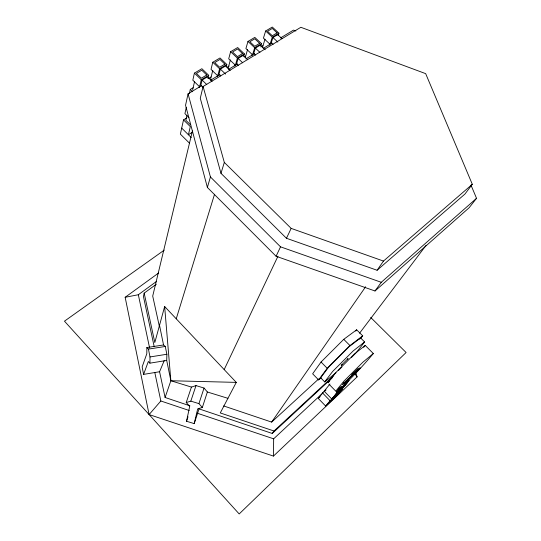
<?xml version="1.0" encoding="UTF-8"?>
<svg xmlns="http://www.w3.org/2000/svg" width="541" height="541" viewBox="0 0 541 541"><rect width="100%" height="100%" fill="white"/><g stroke="black" fill="none" stroke-linecap="round" stroke-linejoin="round"><path stroke-width="0.81" d="M189.891 405.804L165.093 397.479L170.861 380.742L166.709 360.441L166.871 354.26L165.276 346.47L163.544 344.962L146.861 347.559L146.807 353.746L142.148 366.913L143.588 374.392L159.575 371.741L164.336 360.34M166.709 360.441L149.925 363.16L149.999 356.945L148.45 349.101L146.861 347.559M158.621 272.989L125.154 297.293L149.113 414.562L273.455 456.083L273.658 438.825L322.984 392.827M199.088 408.678L194.205 423.61L186.53 421.25L189.702 406.372L186.226 402.531L191.433 387.085L196.011 385.591L204.038 388.059L207.372 391.995L227.93 398.325M156.363 284.194L144.177 293.134L143.439 296.495L154.138 346.389M201.786 85.539L188.072 93.83L185.549 105.258L207.379 187.443L276.086 256.258L375.008 290.984L469.182 207.69L476.533 198.31L470.981 185.103M186.909 117.796L183.521 119.906L180.363 134.121L189.627 143.311M186.307 107.361L184.921 113.61L188.931 117.553M189.384 93.505L190.297 89.414L193.123 87.71M194.408 73.109L192.819 80.224L199.629 86.817L201.286 79.757L208.711 75.3L201.854 68.7L194.408 73.109L201.286 79.757M186.888 115.517L185.82 120.23L190.432 124.775M192.697 89.772L194.618 81.292M199.169 87.581L199.528 86.053M212.126 81.326L207.467 76.842L202.104 80.061L200.867 85.289L203.179 87.534M194.205 423.61L197.695 408.834L202.334 407.488L207.372 391.995M192.413 130.949L152.711 296.069L159.338 326.237M203.098 86.499L200.271 98.252L220.978 173.316L286.466 238.277L377.091 270.257L464.895 194.091L472.313 184.298L425.672 73.644L300.85 27.287L203.098 86.499L224.326 162.428L291.159 228.39L383.474 261.06L472.313 184.298M207.947 78.445L208.711 75.3M212.769 62.249L211.017 69.376L217.766 75.855L219.599 68.775L226.814 64.447L220.004 57.968L212.769 62.249L219.599 68.775M212.755 70.445L210.645 78.945L211.842 80.102M217.232 76.66L217.631 75.118M230.195 70.377L225.57 65.975L220.363 69.099L218.997 74.34L220.721 75.99M226.185 66.807L226.814 64.447M230.615 51.693L228.708 58.834L235.403 65.191L237.391 58.103L244.404 53.897L237.655 47.534L230.615 51.693L237.391 58.103M228.092 68.416L230.392 59.902M333.811 375.603L274.01 431.001L220.275 412.945L236.275 382.386L164.647 306.524L154.814 342.541L144.177 293.134M234.801 66.036L235.227 64.494M247.758 59.733L243.173 55.405L238.108 58.448L236.627 63.696L238.338 65.319M243.72 56.264L244.404 53.897M247.967 41.434L245.912 48.575L252.559 54.824L254.689 47.73L261.513 43.638L254.811 37.39L247.967 41.434L254.689 47.73M207.379 187.443L210.429 176.954L188.072 93.83M245.296 57.393L247.548 49.65M251.883 55.703L252.343 54.161M265.212 49.738L260.289 45.133L255.359 48.095L253.776 53.343L255.609 55.067M176.238 318.805L214.54 194.26M220.978 173.316L224.326 162.428M260.782 46.005L261.513 43.638M265.645 30.979L263.44 38.127L270.033 44.267L272.312 37.167L278.94 33.19L272.299 27.05L265.645 30.979L272.312 37.167M262.371 47.73L265.029 39.202M269.29 45.173L269.783 43.632M281.996 38.621L277.722 34.671L272.935 37.545L271.244 42.8L273.063 44.49M278.162 35.557L278.94 33.19M202.334 407.488L198.926 403.627L204.038 388.059M186.53 421.25L188.025 416.759M186.226 402.531L190.817 401.131L196.011 385.591M143.588 374.392L148.329 361.496L149.925 363.16M276.086 256.258L280.522 246.831L210.429 176.954M346.565 380.742L346.078 381.202M224.19 369.577L277.979 256.17M286.466 238.277L291.159 228.39M349.729 377.719L348.593 378.876L349.797 377.638M346.321 380.905L346.801 380.479M350.568 376.894L350.838 376.577L349.053 378.463L350.534 376.861M350.149 377.429L350.913 376.509M343.785 383.217L342.602 384.529L346.869 380.397M223.643 405.933L271.636 422.095L365.635 286.75M377.091 270.257L383.474 261.06M360.786 338.314L362.7 335.833L356.661 329.8L343.758 339.322L321.056 362.01L312.637 373.79L318.588 379.91L321.124 377.916M198.689 408.759L272.238 433.456L274.01 431.001M375.008 290.984L381.277 282.294L476.533 198.31M318.588 379.91L327.21 368.293L349.959 345.564L362.7 335.833M355.728 331.058L356.661 329.8M344.002 383.069L343.278 383.833L344.732 382.338M344.928 382.338L345.368 381.79M359.549 333.215L426.159 245.242M324.681 381.892L332.634 371.464L353.172 350.933L364.62 341.973L360.59 337.936L349.04 346.774L328.529 367.271L320.698 377.801L324.681 381.892L335.961 372.844M346.078 381.189L348.938 378.369L344.955 382.318M359.637 339.18L360.59 337.936M344.732 382.386L344.299 382.927L345.368 381.784M347.376 359.42L348.093 358.494L341.215 365.371L342.223 364.566M354.227 373.412C355.295 372.33 351.488 376.462 354.193 373.425M355.363 372.404L354.139 373.628L354.984 372.756M325.662 406.075L330.057 400.712L342.243 389.189L337.706 394.673L325.662 406.075L318.257 398.413L329.949 384.056M356.025 352.915L364.62 341.973M363.708 347.329L365.229 345.415L373.337 353.53C361.956 367.163 349.729 380.046 336.691 392.103L328.914 384.117M336.691 392.103L341.587 386.118L336.103 390.751L343.805 381.277L362.916 362.179L373.337 353.53M340.289 388.715L331.816 399.048L324.289 391.292M347.985 379.43L347.315 380.113L347.789 379.681M351.677 375.968L353.09 374.467L350.798 376.807L351.954 375.528L351.285 376.353L351.792 375.914M340.519 390.818L349.182 380.323M357.736 370.145L360.15 367.833L355.755 372.127L357.689 370.172M359.535 368.441L359.285 368.834L359.609 368.401M149.113 414.562L160.839 400.989L154.807 372.533M348.1 379.275L348.363 378.964L347.552 379.741M338.355 370.571L341.892 367.041M351.312 357.621L355.437 353.503M332.255 398.764C333.75 397.371 330.362 400.759 331.471 399.549M333.506 397.581C335.001 396.188 331.606 399.589 332.722 398.365M334.757 396.397C336.401 394.883 332.526 398.71 333.973 397.182M336.008 395.221C337.496 393.889 333.953 397.324 335.224 395.998M337.253 394.044C338.652 392.786 335.21 396.134 336.468 394.822M357.29 370.659L357.547 370.369L357.283 370.713M344.056 382.967L344.346 382.649L343.657 383.38M273.455 456.083L357.107 376.881L355.586 372.08M339.741 389.378L348.627 380.999M339.2 390.041L348.073 381.669M338.659 390.697L347.511 382.345M338.125 391.353L346.964 383.014L337.584 392.009M337.05 392.665L345.875 384.333M335.988 393.956L345.334 384.989M335.461 394.599L344.252 386.301M334.933 395.241L343.711 386.95M334.406 395.884L343.177 387.606M333.885 396.519L342.642 388.249M333.364 397.155L342.108 388.898M332.843 397.791L341.574 389.54M318.257 398.413L320.069 396.722M324.215 391.677L326.061 389.953M272.238 433.456L332.194 377.868M271.636 422.095L318.683 378.937M329.334 381.527L328.089 382.528L335.562 372.864L354.619 353.821L365.229 345.415M125.154 297.293L138.334 294.737L156.626 281.354M164.275 250.098L64.467 321.171L239.19 513.95L406.102 352.509L370.693 317.439M192.42 132.2L188.41 134.743L190.324 126.614L183.521 119.906M210.456 80.298L219.916 74.557M228.505 69.39L237.492 63.933M245.837 58.915L254.588 53.6M263.169 48.44L272.008 43.07M280.502 37.965L293.499 30.107L295.873 30.986M208.278 78.587L211.031 76.93M227.112 67.246L229.114 66.043M244.221 56.947L245.655 56.088M260.83 46.945L262.919 45.687M149.999 356.945L166.871 354.26M148.45 349.101L165.276 346.47M164.647 306.524L170.861 380.742L236.275 382.386M170.861 380.742L191.433 387.085M190.817 401.131L198.926 403.627M160.839 400.989L189.228 410.511M197.188 413.182L273.658 438.825M280.522 246.831L381.277 282.294M272.935 37.545L277.831 42.083M255.359 48.095L259.917 52.362M238.108 58.448L242.699 62.797M220.363 69.099L225.57 74.083M202.104 80.061L206.77 84.572M190.297 89.414L192.677 91.733M181.702 128.102L191.216 137.529M343.758 339.322L349.959 345.564M321.056 362.01L327.21 368.293M322.524 392.935L330.057 400.712M354.612 373.54L357.107 376.881M159.575 371.741L165.093 397.479M138.334 294.737L149.607 347.964M159.521 325.297L163.544 344.962M356.336 371.356L354.578 373.189L356.336 371.356M352.739 373.797L351.271 375.589L358.176 368.685L352.739 373.797M206.736 74.996L201.367 78.215L196.397 73.414L201.773 70.222L206.736 74.996M224.873 64.142L219.653 67.267L214.723 62.553L219.95 59.456L224.873 64.142M242.496 53.593L237.425 56.629L232.535 52.004L237.614 48.988L242.496 53.593M259.639 43.334L254.71 46.289L249.854 41.738L254.797 38.81L259.639 43.334M277.1 32.886L272.306 35.753L267.497 31.29L272.299 28.443L277.1 32.886"/></g></svg>
